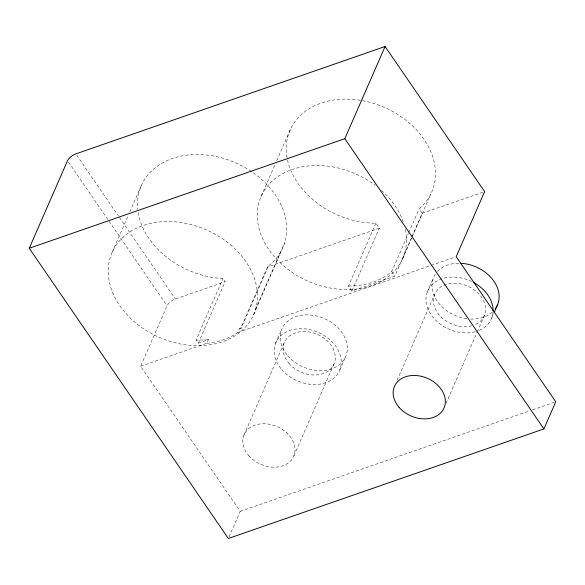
<?xml version="1.0" encoding="UTF-8"?>
<svg xmlns="http://www.w3.org/2000/svg" width="585" height="585" viewBox="0 0 585 585"><rect width="100%" height="100%" fill="white"/><g stroke="black" fill="none" stroke-linecap="round" stroke-linejoin="round"><path stroke-width="0.44" stroke-dasharray="2.92 2.19" d="M253.51 314.876A77.293 58.683 23.6 0 0 168.173 221.576A77.293 58.683 23.6 0 0 126.777 314.416A77.293 58.683 23.6 0 0 253.51 314.876L280.749 251.864M402.56 258.797L411.584 238.088M411.95 237.261L430.728 194.176M112.13 252.369L128.4 215.126M129.848 211.814L141.416 185.328M229.057 536.847L240.194 511.363L140.649 366.247L167.054 305.801A7.729 3.196 -34.4 0 1 175.383 299.001L225.152 281.721L222.958 278.526A77.293 58.683 23.6 0 1 138.104 212.033M140.649 366.247L206.79 343.278L208.37 339.666L198.308 343.161L196.121 339.965L222.958 278.526M261.173 196.297L274.957 164.758M276.771 160.604L290.182 129.899M198.308 343.161L225.152 281.721M206.79 343.278A77.293 58.683 23.6 0 0 237.781 332.521L239.36 328.902L240.925 327.783L267.769 266.343A77.293 58.683 23.6 0 0 235.704 162.842A77.293 58.683 23.6 0 0 137.76 209.386M239.36 328.902L241.247 328.251L268.091 266.811L379.321 228.187L375.899 223.192A77.293 58.683 23.6 0 1 286.555 143.332A77.293 58.683 23.6 0 1 388.667 109.373A77.293 58.683 23.6 0 1 419.189 208.801L422.26 213.276L394.816 276.105L351.877 291.016L348.455 286.021L375.899 223.192M275.586 343.315L281.626 329.487M243.908 435.13L284.178 342.942M351.877 291.016L379.321 228.187M293.904 455.788L334.174 363.607M339.863 369.881L345.911 356.053M348.455 286.021A77.293 58.683 23.6 0 0 391.738 271.623L408.352 233.598M408.718 232.771L419.189 208.801M427.372 291.696L433.419 277.868M397.142 380.191L434.516 294.65M446.048 403.343L476.892 332.755M477.258 331.922L484.512 315.315M491.656 318.262L493.784 313.385M255.601 309.173L284.676 242.848M422.26 213.276L482.917 192.216M237.781 332.521L430.304 265.67M431.167 265.371L455.342 256.976M240.194 511.363L529.023 411.072M532.474 409.873L554.024 402.385M391.738 271.623L394.816 276.105M267.769 266.343L268.091 266.811M240.925 327.783L241.247 328.251M76.796 155.281L118.426 215.982M119.384 217.379L175.383 299.001M68.54 162.191L167.054 305.801M471.839 325.794A27.049 20.541 23.6 0 1 433.397 300.953A27.049 20.541 23.6 0 1 471.122 287.857A27.049 20.541 23.6 0 1 474.991 324.697M492.27 312.178A34.778 26.405 23.6 0 1 470.055 319.008M466.874 318.708A34.778 26.405 23.6 0 1 437.156 301.012A34.778 26.405 23.6 0 1 435.84 273.466M437.456 271.491A34.778 26.405 23.6 0 1 458.691 263.235M492.987 312.741A34.778 26.405 23.6 0 1 478.106 330.861M475.364 331.739A34.778 26.405 23.6 0 1 426.004 301.121A34.778 26.405 23.6 0 1 471.51 281.436M405.398 229.422A77.293 58.683 23.6 0 1 324.997 286.928A77.293 58.683 23.6 0 1 261.926 194.703A77.293 58.683 23.6 0 1 375.219 185.299M381.588 190.505A77.293 58.683 23.6 0 1 403.204 221.605M208.37 339.666A77.293 58.683 23.6 0 1 196.121 339.965M287.696 355.665A34.778 26.405 23.6 0 0 345.128 357.771A34.778 26.405 23.6 0 0 308.478 314.876A34.778 26.405 23.6 0 0 287.696 355.665M281.656 369.493A34.778 26.405 23.6 0 0 339.088 371.599A34.778 26.405 23.6 0 0 302.438 328.704A34.778 26.405 23.6 0 0 281.656 369.493M288.902 363.3A27.049 20.541 23.6 0 0 333.574 364.938A27.049 20.541 23.6 0 0 305.063 331.578A27.049 20.541 23.6 0 0 288.902 363.3M248.625 455.488A27.049 20.541 23.6 0 0 293.297 457.126A27.049 20.541 23.6 0 0 264.786 423.767A27.049 20.541 23.6 0 0 248.625 455.488"/><path stroke-width="0.88" d="M29.25 248.267L67.509 160.692A7.729 3.196 -34.4 0 1 75.838 153.892L385.084 46.508L484.629 191.624L456.205 256.676L555.75 401.785L543.896 428.922L228.34 538.492L29.25 248.267L344.806 138.696L385.084 46.508M494.142 312.573L497.696 304.434M344.806 138.696L543.896 428.922M461.053 263.294A34.778 26.405 23.6 0 1 493.075 280.061A34.778 26.405 23.6 0 1 495.276 308.843M473.718 282.562A34.778 26.405 23.6 0 1 493.096 310.803M398.963 407.197A27.049 20.541 23.6 0 0 443.635 408.835A27.049 20.541 23.6 0 0 415.123 375.475A27.049 20.541 23.6 0 0 398.963 407.197"/></g></svg>
